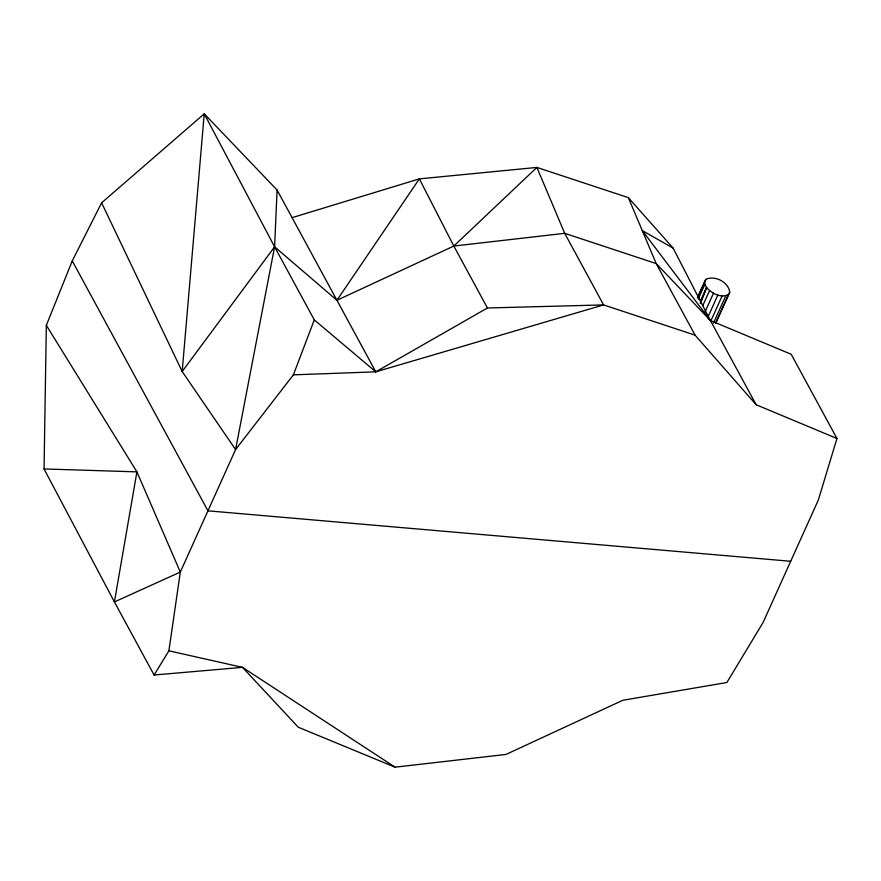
<?xml version="1.0" encoding="UTF-8"?>
<svg xmlns="http://www.w3.org/2000/svg" width="881" height="881" viewBox="0 0 881 881"><rect width="100%" height="100%" fill="white"/><g stroke="black" fill="none" stroke-linecap="round" stroke-linejoin="round"><path stroke-width="1.32" d="M44.05 468.945L46.341 325.342L72.253 260.908L101.612 202.817L204.238 113.825L277.086 190.043L375.791 371.837L603.584 304.914L695.087 335.165L756.162 404.753L836.95 438.485L818.339 500.001L763.067 622.526L726.869 682.511L622.856 700.263L505.958 754.444L395.062 767.175L298.318 727.254L242.495 667.346L168.888 650.828L154.087 675.022L114.409 601.932L44.05 468.945L136.918 471.864L180.319 572.088L168.888 650.828M277.086 190.043L274.597 246.812L235.579 449.574L180.319 572.088L114.409 601.932L136.918 471.864L46.341 325.342M293.384 374.843L314.286 319.902L274.597 246.812L204.238 113.825L182.18 371.529L235.579 449.574L293.384 374.843L375.791 371.837L487.446 307.987L603.584 304.914L564.71 233.322L536.892 167.423L419.356 178.876L292.085 217.662M700.681 302.877L706.584 287.514L704.866 284.365L704.646 281.524L705.934 279.343C714.909 274.993 728.818 282.261 729.732 292.338L715.691 323.459M700.208 303.163L706.584 287.514C711.683 293.318 720.889 298.516 728.444 294.518L729.732 292.338M697.345 297.712L704.646 281.524M698.071 296.765L705.934 279.343M698.159 299.232L704.866 284.365M700.428 301.137L706.584 287.514M702.829 305.531L709.568 290.587M705.053 311.896L713.478 293.23M707.718 317.512L717.828 295.102M710.879 320.893L722.112 295.994M713.434 323.184L725.79 295.796M715.526 323.151L728.444 294.518M101.612 202.817L182.18 371.529L274.597 246.812L336.927 300.267L419.356 178.876L453.825 246.052L487.446 307.987M336.927 300.267L453.825 246.052L536.892 167.423L628.34 197.63L673.095 248.079L710.405 320.519L756.162 404.753M453.825 246.052L564.71 233.322L656.213 263.573L710.405 320.519L791.204 354.272L836.95 438.485M154.087 675.022L242.495 667.346L395.062 767.175M790.697 561.285L207.949 510.826L72.253 260.908M673.095 248.079L642.282 230.602L710.405 320.519L708.313 318.768M314.286 319.902L375.791 371.837M695.087 335.165L656.213 263.573L628.34 197.63"/></g></svg>
